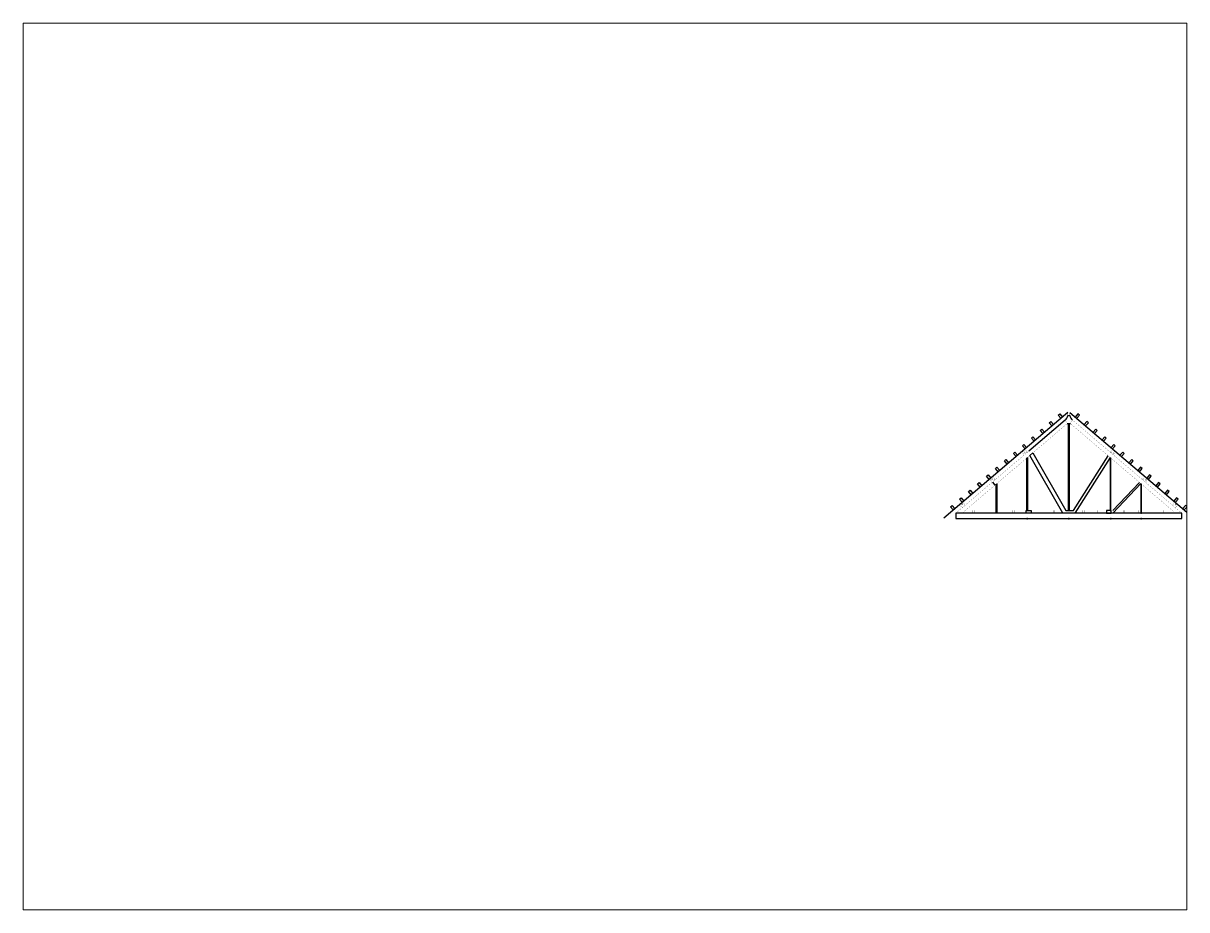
# Paper-space layout 'Layout2' of a CAD drawing. Header units: millimetres. Extents: x 1.05 to 9.45, y 0.8 to 7.2.
# The model-space entities are those that its viewports show. They can reach past a viewport. Long polylines and large blocks are cut down to what shows.
import ezdxf

# ---------------------------------------------------------------- set-up
doc = ezdxf.new("R2010")
doc.units = ezdxf.units.MM
doc.header["$MEASUREMENT"] = 0
doc.layers.get('0').update_dxf_attribs({"color": 255})

msp = doc.modelspace()

# ---------------------------------------------------------------- linework, layer by layer
for p, q in [((47993, 4042), (43373, 107)), ((47993, 3922), (48065, 3922)), ((48064, 4042), (52685, 107)), ((47892, 3757), (46538, 2604)), ((47969, 3625), (48089, 3625)), ((48199, 396), (49489, 2432)), ((45183, 1450), (45281, 1336)), ((49671, 396), (50660, 1436)), ((49671, 296), (50712, 1391)), ((47922, 396), (48199, 396))]:
    msp.add_line(p, q)
for points in [[(47635, 3941), (47692, 3989), (47793, 3871), (47736, 3823)], [(48422, 3941), (48365, 3989), (48264, 3871), (48321, 3823)], [(47301, 3656), (47359, 3705), (47459, 3587), (47402, 3538)], [(48756, 3656), (48699, 3705), (48598, 3587), (48655, 3538)], [(46634, 3088), (46691, 3136), (46791, 3018), (46734, 2970)], [(46968, 3372), (47025, 3421), (47125, 3303), (47068, 3254)], [(49090, 3372), (49032, 3421), (48932, 3303), (48989, 3254)], [(49423, 3088), (49366, 3136), (49266, 3018), (49323, 2970)], [(46300, 2804), (46357, 2852), (46458, 2734), (46401, 2686)], [(49757, 2804), (49700, 2852), (49600, 2734), (49657, 2686)], [(45632, 2235), (45690, 2284), (45790, 2166), (45733, 2117)], [(45966, 2519), (46023, 2568), (46124, 2450), (46067, 2401)], [(50091, 2519), (50034, 2568), (49933, 2450), (49990, 2401)], [(50425, 2235), (50368, 2284), (50267, 2166), (50324, 2117)], [(45299, 1951), (45356, 1999), (45456, 1881), (45399, 1833)], [(50759, 1951), (50701, 1999), (50601, 1881), (50658, 1833)], [(44631, 1382), (44688, 1431), (44789, 1313), (44732, 1264)], [(44965, 1667), (45022, 1715), (45122, 1597), (45065, 1549)], [(51092, 1667), (51035, 1715), (50935, 1597), (50992, 1549)], [(51426, 1382), (51369, 1431), (51269, 1313), (51326, 1264)], [(44297, 1098), (44354, 1147), (44455, 1029), (44398, 980)], [(51760, 1098), (51703, 1147), (51602, 1029), (51659, 980)], [(43630, 530), (43687, 578), (43787, 460), (43730, 412)], [(43963, 814), (44021, 862), (44121, 744), (44064, 696)], [(52094, 814), (52037, 862), (51936, 744), (51993, 696)], [(52428, 530), (52370, 578), (52270, 460), (52327, 412)], [(52229, 96), (52229, 296), (43829, 296), (43829, 96)], [(45320, 96), (45345, 96), (45345, 85), (45320, 85)], [(46446, 396), (46626, 396), (46626, 296), (46446, 296)], [(46495, 96), (46470, 96), (46470, 85), (46495, 85)], [(48041, 96), (48016, 96), (48016, 85), (48041, 85)], [(49611, 396), (49431, 396), (49431, 296), (49611, 296)], [(49600, 96), (49575, 96), (49575, 85), (49600, 85)], [(50737, 96), (50712, 96), (50712, 85), (50737, 85)]]:
    msp.add_lwpolyline(points, close=True)
at = {"const_width": 5}
for points in [[(48065, 4042), (48065, 3922), (47993, 3922), (47993, 4042)], [(43829, 296), (47892, 3757), (47969, 3625), (44060, 296)], [(48165, 3757), (52229, 296), (51997, 296), (48089, 3625)], [(46276, 2577), (46390, 2674), (46487, 2560), (46373, 2463)], [(49782, 2577), (49667, 2674), (49570, 2560), (49684, 2463)], [(45083, 1561), (45197, 1659), (45294, 1544), (45180, 1447)], [(50975, 1561), (50860, 1659), (50763, 1544), (50877, 1447)], [(43964, 609), (44078, 706), (44176, 592), (44061, 495)], [(52093, 609), (51979, 706), (51882, 592), (51996, 495)], [(44446, 396), (44506, 396), (44506, 296), (44446, 296)], [(44946, 396), (45006, 396), (45006, 296), (44946, 296)], [(45446, 396), (45506, 396), (45506, 296), (45446, 296)], [(45946, 396), (46006, 396), (46006, 296), (45946, 296)], [(46386, 396), (46446, 396), (46446, 296), (46386, 296)], [(46946, 396), (47006, 396), (47006, 296), (46946, 296)], [(47446, 396), (47506, 396), (47506, 296), (47446, 296)], [(48611, 396), (48551, 396), (48551, 296), (48611, 296)], [(49111, 396), (49051, 396), (49051, 296), (49111, 296)], [(49671, 396), (49611, 396), (49611, 296), (49671, 296)], [(50111, 396), (50051, 396), (50051, 296), (50111, 296)], [(50611, 396), (50551, 396), (50551, 296), (50611, 296)], [(51111, 396), (51051, 396), (51051, 296), (51111, 296)], [(51611, 396), (51551, 396), (51551, 296), (51611, 296)]]:
    msp.add_lwpolyline(points, close=True, dxfattribs=at)
for points in [[(48041, 3625), (48041, 396), (48016, 396), (48016, 3625), (48041, 3625)], [(46495, 2370), (46495, 396), (46470, 396), (46470, 2349)], [(49562, 2370), (48248, 296), (48199, 296), (47859, 296), (47809, 296), (46578, 2441), (46692, 2538), (47922, 396)], [(49562, 2370), (49562, 396), (49587, 396), (49587, 2349)], [(45345, 1391), (45345, 296), (45320, 296), (45320, 1369)], [(50712, 1391), (50712, 296), (50737, 296), (50737, 1369)]]:
    msp.add_lwpolyline(points)
for points in [[(46390, 2674), (46373, 2463)], [(49667, 2674), (49684, 2463)], [(46276, 2577), (46487, 2560)], [(49782, 2577), (49570, 2560)], [(45083, 1561), (45294, 1544)], [(45197, 1659), (45180, 1447)], [(50975, 1561), (50763, 1544)], [(50860, 1659), (50877, 1447)], [(43964, 609), (44176, 592)], [(44078, 706), (44061, 495)], [(52093, 609), (51882, 592)], [(51979, 706), (51996, 495)]]:
    msp.add_lwpolyline(points, dxfattribs=at)
for centre, radius, start, end in [((47740, 3963), 256, 306.4494, 350.7067), ((48313, 3960), 251, 188.7267, 233.8344)]:
    msp.add_arc(centre, radius, start, end)

psp = doc.layouts.new('Layout2')

# ---------------------------------------------------------------- viewports
at = {"layer": '0'}
psp.add_viewport(center=(5.25, 4), size=(8.4, 6.4), view_center_point=(30768.6928, 2029.0508), view_height=32987.624615, dxfattribs=at)

doc.saveas('drawing.dxf')
